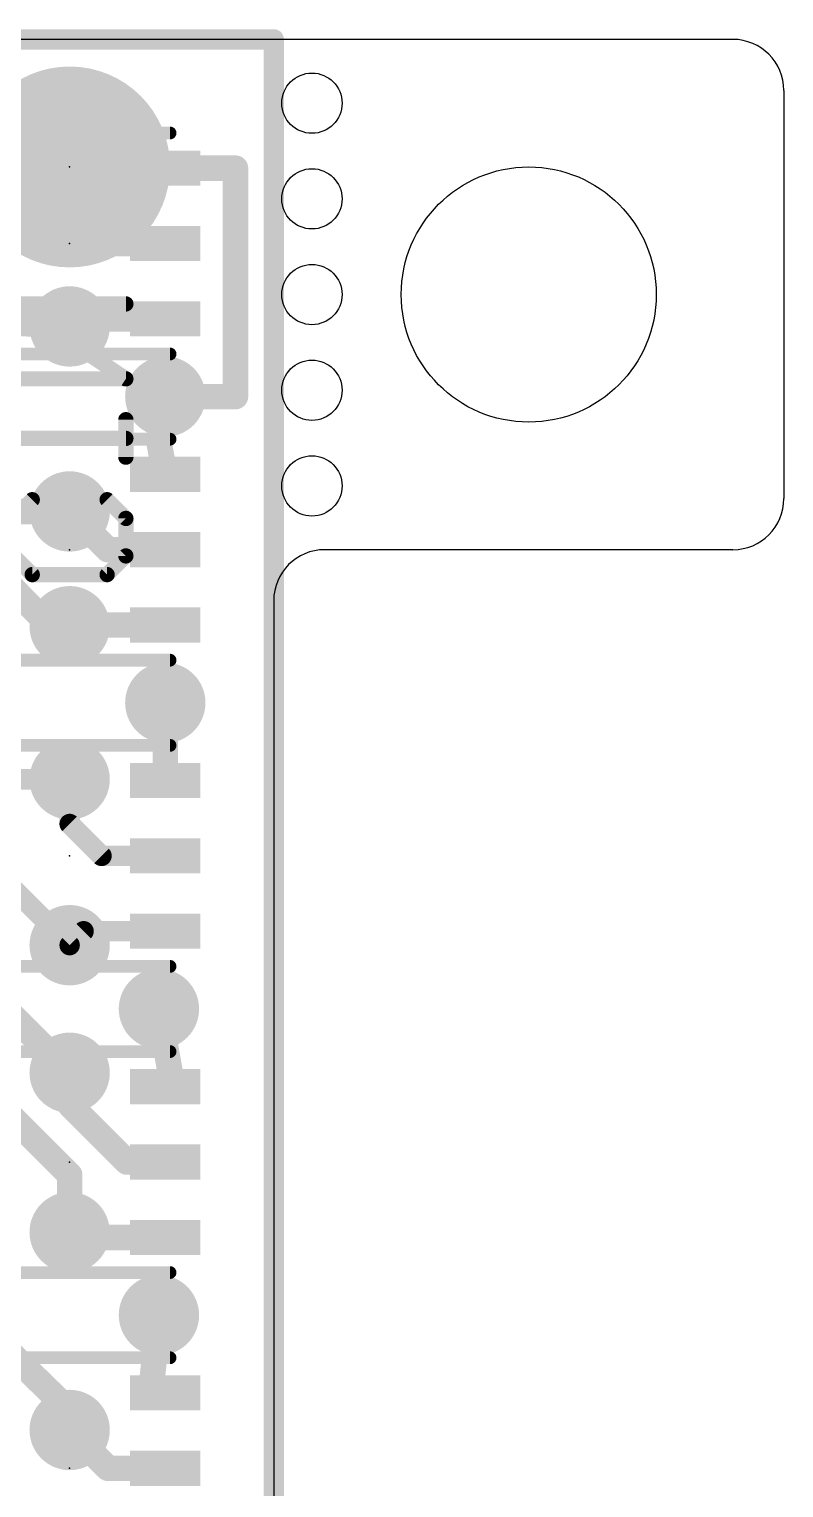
# Model space of a CAD drawing. Extents: x -5.1 to 30.5, y -0.1 to 25.5.
# Drawn here: x 22.96 to 30.48, y 10.98 to 25.5 of the extents above; entities that cross this region are included whole.
import ezdxf

# ---------------------------------------------------------------- set-up
doc = ezdxf.new("R2010")
doc.units = 0
for name, color, linetype in [('1', 12, 'CONTINUOUS'), ('16', 132, 'CONTINUOUS'), ('18', 110, 'CONTINUOUS'), ('20', 53, 'CONTINUOUS'), ('21', 40, 'CONTINUOUS'), ('22', 6, 'CONTINUOUS'), ('23', 53, 'CONTINUOUS'), ('24', 53, 'CONTINUOUS')]:
    doc.layers.add(name, color=color, linetype=linetype)

# ---------------------------------------------------------------- blocks, each defined once
blk = doc.blocks.new('PIE')
at = {"const_width": 0.5}
blk.add_lwpolyline([(0, -0.25, 1), (0, 0.25, 1), (0, -0.25)], format="xyb", dxfattribs=at)
blk = doc.blocks.new('RECT')
blk.add_solid([(-0.5, -0.5), (0.5, -0.5), (-0.5, 0.5), (0.5, 0.5)])
blk = doc.blocks.new('ROUNDV')
at = {"const_width": 0.5}
blk.add_lwpolyline([(0, -0.25, 1), (0, 0.25, 1), (0, -0.25)], format="xyb", dxfattribs=at)

msp = doc.modelspace()

# ---------------------------------------------------------------- linework, layer by layer
at = {"layer": '1'}
for points, const_width in [([(25.4, 25.4), (0, 25.4)], 0.2032), ([(25.4, 0), (25.4, 25.4)], 0.2032), ([(24.318, 24.118), (25.019, 24.118)], 0.254), ([(25.019, 24.118), (25.019, 21.844)], 0.254), ([(23.6855, 23.368), (23.368, 23.6855)], 0.254), ([(24.318, 23.368), (23.6855, 23.368)], 0.254), ([(23.368, 22.5425), (23.3165, 22.618)], 0.254), ([(23.3165, 22.618), (24.318, 22.618)], 0.254), ([(24.257, 21.39), (24.3205, 21.844)], 0.254), ([(25.019, 21.844), (24.3205, 21.844)], 0.254), ([(24.318, 21.07), (24.257, 21.39)], 0.254), ([(23.368, 20.701), (23.749, 20.32)], 0.254), ([(23.749, 20.32), (24.318, 20.32)], 0.254), ([(23.368, 19.558), (23.253, 19.57)], 0.254), ([(23.253, 19.57), (24.318, 19.57)], 0.254), ([(24.3205, 18.0245), (24.3205, 18.796)], 0.254), ([(24.318, 18.022), (24.3205, 18.0245)], 0.254), ([(23.368, 17.5895), (23.368, 18.034)], 0.2032), ([(23.6855, 17.272), (23.368, 17.5895)], 0.2032), ([(24.318, 17.272), (23.6855, 17.272)], 0.2032), ([(23.507, 16.522), (23.368, 16.383)], 0.2032), ([(24.318, 16.522), (23.507, 16.522)], 0.2032), ([(24.257, 15.748), (24.372, 15.101)], 0.254), ([(23.368, 14.7955), (23.368, 15.113)], 0.254), ([(24.372, 15.101), (24.318, 14.974)], 0.254), ([(23.9395, 14.224), (23.368, 14.7955)], 0.254), ([(24.318, 14.224), (23.9395, 14.224)], 0.254), ([(23.368, 13.5255), (23.4195, 13.474)], 0.254), ([(23.4195, 13.474), (24.318, 13.474)], 0.254), ([(24.257, 12.7), (24.1815, 11.9895)], 0.254), ([(24.1815, 11.9895), (24.318, 11.926)], 0.254), ([(23.368, 11.557), (23.749, 11.176)], 0.254), ([(23.749, 11.176), (24.318, 11.176)], 0.254)]:
    msp.add_lwpolyline(points, dxfattribs=dict(at, const_width=const_width))
for points, const_width in [([(25.4508, 25.4, 1), (25.3492, 25.4)], 0.1016), ([(25.4, 25.3492, 1), (25.4, 25.4508)], 0.1016), ([(24.318, 24.1815, 1), (24.318, 24.0545)], 0.127), ([(25.0825, 24.118, 1), (24.9555, 24.118)], 0.127), ([(25.019, 24.0545, 1), (25.019, 24.1815)], 0.127), ([(23.4129, 23.7304, 1), (23.3231, 23.6406)], 0.127), ([(23.6855, 23.4315, 1), (23.6855, 23.3045)], 0.127), ([(23.6406, 23.3231, 1), (23.7304, 23.4129)], 0.127), ([(24.318, 23.3045, 1), (24.318, 23.4315)], 0.127), ([(23.369, 22.6538, 1), (23.264, 22.5822)], 0.127), ([(23.3165, 22.6815, 1), (23.3165, 22.5545)], 0.127), ([(24.318, 22.5545, 1), (24.318, 22.6815)], 0.127), ([(23.3155, 22.5067, 1), (23.4205, 22.5783)], 0.127), ([(24.3205, 21.9075, 1), (24.3205, 21.7805)], 0.127), ([(24.3834, 21.8352, 1), (24.2576, 21.8528)], 0.127), ([(25.019, 21.7805, 1), (25.019, 21.9075)], 0.127), ([(24.9555, 21.844, 1), (25.0825, 21.844)], 0.127), ([(24.3194, 21.4019, 1), (24.1946, 21.3781)], 0.127), ([(24.1941, 21.3988, 1), (24.3199, 21.3812)], 0.127), ([(24.2556, 21.0581, 1), (24.3804, 21.0819)], 0.127), ([(23.4129, 20.7459, 1), (23.3231, 20.6561)], 0.127), ([(23.749, 20.3835, 1), (23.749, 20.2565)], 0.127), ([(23.7041, 20.2751, 1), (23.7939, 20.3649)], 0.127), ([(24.318, 20.2565, 1), (24.318, 20.3835)], 0.127), ([(23.2596, 19.6332, 1), (23.2464, 19.5068)], 0.127), ([(23.253, 19.6335, 1), (23.253, 19.5065)], 0.127), ([(23.3614, 19.4948, 1), (23.3746, 19.6212)], 0.127), ([(24.318, 19.5065, 1), (24.318, 19.6335)], 0.127), ([(24.384, 18.796, 1), (24.257, 18.796)], 0.127), ([(24.3654, 17.9796, 1), (24.2756, 18.0694)], 0.127), ([(23.4188, 18.034, 1), (23.3172, 18.034)], 0.1016), ([(24.2731, 18.0669, 1), (24.3629, 17.9771)], 0.127), ([(24.257, 18.0245, 1), (24.384, 18.0245)], 0.127), ([(23.4039, 17.6254, 1), (23.3321, 17.5536)], 0.1016), ([(23.3172, 17.5895, 1), (23.4188, 17.5895)], 0.1016), ([(23.6855, 17.3228, 1), (23.6855, 17.2212)], 0.1016), ([(23.6496, 17.2361, 1), (23.7214, 17.3079)], 0.1016), ([(24.318, 17.2212, 1), (24.318, 17.3228)], 0.1016), ([(23.507, 16.5728, 1), (23.507, 16.4712)], 0.1016), ([(23.5429, 16.4861, 1), (23.4711, 16.5579)], 0.1016), ([(24.318, 16.4712, 1), (24.318, 16.5728)], 0.1016), ([(23.3321, 16.4189, 1), (23.4039, 16.3471)], 0.1016), ([(24.3195, 15.7591, 1), (24.1945, 15.7369)], 0.127), ([(23.4315, 15.113, 1), (23.3045, 15.113)], 0.127), ([(24.3095, 15.0899, 1), (24.4345, 15.1121)], 0.127), ([(24.4304, 15.0762, 1), (24.3136, 15.1258)], 0.127), ([(24.2596, 14.9988, 1), (24.3764, 14.9492)], 0.127), ([(23.4129, 14.8404, 1), (23.3231, 14.7506)], 0.127), ([(23.3045, 14.7955, 1), (23.4315, 14.7955)], 0.127), ([(23.9395, 14.2875, 1), (23.9395, 14.1605)], 0.127), ([(23.8946, 14.1791, 1), (23.9844, 14.2689)], 0.127), ([(24.318, 14.1605, 1), (24.318, 14.2875)], 0.127), ([(23.4129, 13.5704, 1), (23.3231, 13.4806)], 0.127), ([(23.4195, 13.5375, 1), (23.4195, 13.4105)], 0.127), ([(23.3746, 13.4291, 1), (23.4644, 13.5189)], 0.127), ([(24.318, 13.4105, 1), (24.318, 13.5375)], 0.127), ([(24.3201, 12.6933, 1), (24.1939, 12.7067)], 0.127), ([(24.2083, 12.0471, 1), (24.1547, 11.9319)], 0.127), ([(24.1184, 11.9962, 1), (24.2446, 11.9828)], 0.127), ([(24.2912, 11.8684, 1), (24.3448, 11.9836)], 0.127), ([(23.4129, 11.6019, 1), (23.3231, 11.5121)], 0.127), ([(23.749, 11.2395, 1), (23.749, 11.1125)], 0.127), ([(23.7041, 11.1311, 1), (23.7939, 11.2209)], 0.127), ([(24.318, 11.1125, 1), (24.318, 11.2395)], 0.127)]:
    msp.add_lwpolyline(points, format="xyb", dxfattribs=dict(at, const_width=const_width))
at = {"layer": '16'}
for points, const_width in [([(0, 25.4), (25.4, 25.4)], 0.2032), ([(25.4, 25.4), (25.4, 0)], 0.2032), ([(23.368, 24.13), (23.368, 23.6855)], 0.254), ([(22.352, 22.606), (23.368, 22.5425)], 0.254), ([(21.59, 21.1455), (23.1775, 19.558)], 0.254), ([(22.7965, 20.701), (23.368, 20.701)], 0.254), ([(23.1775, 19.558), (23.114, 19.558)], 0.254), ([(23.1775, 19.558), (23.368, 19.558)], 0.254), ([(23.368, 18.034), (22.86, 18.034)], 0.2032), ([(23.368, 16.383), (22.5425, 17.2085)], 0.2032), ([(23.368, 15.113), (21.7805, 16.7005)], 0.254), ([(21.3995, 16.0655), (23.368, 14.097)], 0.254), ([(23.368, 14.097), (23.368, 13.5255)], 0.254), ([(22.3901, 12.7), (23.368, 11.7475)], 0.254), ([(23.368, 11.7475), (23.368, 11.557)], 0.254)]:
    msp.add_lwpolyline(points, dxfattribs=dict(at, const_width=const_width))
for points, const_width in [([(25.4508, 25.4, 1), (25.3492, 25.4)], 0.1016), ([(25.4, 25.3492, 1), (25.4, 25.4508)], 0.1016), ([(23.4315, 24.13, 1), (23.3045, 24.13)], 0.127), ([(23.3045, 23.6855, 1), (23.4315, 23.6855)], 0.127), ([(23.364, 22.4791, 1), (23.372, 22.6059)], 0.127), ([(23.368, 20.6375, 1), (23.368, 20.7645)], 0.127), ([(23.114, 19.6215, 1), (23.114, 19.4945)], 0.127), ([(23.1775, 19.6215, 1), (23.1775, 19.4945)], 0.127), ([(23.1326, 19.5131, 1), (23.2224, 19.6029)], 0.127), ([(23.1775, 19.4945, 1), (23.1775, 19.6215)], 0.127), ([(23.368, 19.4945, 1), (23.368, 19.6215)], 0.127), ([(23.368, 17.9832, 1), (23.368, 18.0848)], 0.1016), ([(23.3321, 16.3471, 1), (23.4039, 16.4189)], 0.1016), ([(23.3231, 15.0681, 1), (23.4129, 15.1579)], 0.127), ([(23.4315, 14.097, 1), (23.3045, 14.097)], 0.127), ([(23.3231, 14.0521, 1), (23.4129, 14.1419)], 0.127), ([(23.3045, 13.5255, 1), (23.4315, 13.5255)], 0.127), ([(23.4315, 11.7475, 1), (23.3045, 11.7475)], 0.127), ([(23.3237, 11.702, 1), (23.4123, 11.793)], 0.127), ([(23.3045, 11.557, 1), (23.4315, 11.557)], 0.127)]:
    msp.add_lwpolyline(points, format="xyb", dxfattribs=dict(at, const_width=const_width))
at = {"layer": '20'}
for p, q in [((29.972, 25.4), (-4.572, 25.4)), ((30.48, 24.892), (30.48, 20.828)), ((29.972, 20.32), (25.908, 20.32)), ((25.4, 19.812), (25.4, 5.588))]:
    msp.add_line(p, q, dxfattribs=at)
for centre, radius in [((25.781, 24.765), 0.3), ((25.781, 23.8125), 0.3), ((27.94, 22.86), 1.27), ((25.781, 22.86), 0.3), ((25.781, 21.9075), 0.3), ((25.781, 20.955), 0.3)]:
    msp.add_circle(centre, radius, dxfattribs=at)
for centre, start, end in [((29.972, 24.892), 0, 90), ((29.972, 20.828), 270, 0), ((25.908, 19.812), 90, 180)]:
    msp.add_arc(centre, 0.508, start, end, dxfattribs=at)
at = {"layer": '21', "const_width": 0.127}
for points in [[(24.368, 24.468), (22.368, 24.468)], [(24.368, 22.268), (22.368, 22.268)], [(24.368, 21.42), (22.368, 21.42)], [(24.368, 19.22), (22.368, 19.22)], [(24.368, 18.372), (22.368, 18.372)], [(24.368, 16.172), (22.368, 16.172)], [(24.368, 15.324), (22.368, 15.324)], [(24.368, 13.124), (22.368, 13.124)], [(24.368, 12.276), (22.368, 12.276)]]:
    msp.add_lwpolyline(points, dxfattribs=at)
at = {"layer": '21', "const_width": 0.0635}
for points in [[(24.368, 24.4363, 1), (24.368, 24.4997)], [(24.368, 22.2363, 1), (24.368, 22.2997)], [(24.368, 21.3883, 1), (24.368, 21.4518)], [(24.368, 19.1883, 1), (24.368, 19.2518)], [(24.368, 18.3403, 1), (24.368, 18.4037)], [(24.368, 16.1403, 1), (24.368, 16.2037)], [(24.368, 15.2923, 1), (24.368, 15.3558)], [(24.368, 13.0922, 1), (24.368, 13.1558)], [(24.368, 12.2442, 1), (24.368, 12.3078)]]:
    msp.add_lwpolyline(points, format="xyb", dxfattribs=at)
at = {"layer": '22', "const_width": 0.1524}
for points in [[(23.9278, 22.0208), (22.8092, 22.7665)], [(22.8092, 22.7665), (23.9278, 22.7665)], [(22.8092, 22.0208), (23.9278, 22.0208)], [(23.9278, 21.2412), (23.9278, 21.6141)], [(22.8092, 21.4276), (23.9278, 21.4276)], [(22.8092, 20.6311), (22.9956, 20.8175)], [(23.7413, 20.8175), (23.9278, 20.6311)], [(23.9278, 20.6311), (23.9278, 20.2582)], [(22.9956, 20.0718), (22.8092, 20.2582)], [(23.9278, 20.2582), (23.7413, 20.0718)], [(23.7413, 20.0718), (22.9956, 20.0718)]]:
    msp.add_lwpolyline(points, dxfattribs=at)
at = {"layer": '22', "const_width": 0.0762}
for points in [[(23.9278, 22.7284, 1), (23.9278, 22.8046)], [(23.9066, 21.9891, 1), (23.9489, 22.0525)], [(23.9278, 21.9827, 1), (23.9278, 22.0589)], [(23.9659, 21.6141, 1), (23.8897, 21.6141)], [(23.9278, 21.3895, 1), (23.9278, 21.4657)], [(23.8897, 21.2412, 1), (23.9659, 21.2412)], [(23.0226, 20.7906, 1), (22.9687, 20.8444)], [(23.7683, 20.8444, 1), (23.7144, 20.7906)], [(23.9659, 20.6311, 1), (23.8897, 20.6311)], [(23.9008, 20.6041, 1), (23.9547, 20.658)], [(23.9547, 20.2313, 1), (23.9008, 20.2852)], [(23.8897, 20.2582, 1), (23.9659, 20.2582)], [(22.9956, 20.1099, 1), (22.9956, 20.0337)], [(22.9687, 20.0449, 1), (23.0226, 20.0987)], [(23.7144, 20.0987, 1), (23.7683, 20.0449)], [(23.7413, 20.0337, 1), (23.7413, 20.1099)]]:
    msp.add_lwpolyline(points, format="xyb", dxfattribs=at)
at = {"layer": '23'}
for p in [(23.368, 23.368), (23.368, 20.32), (23.368, 17.272), (23.368, 14.224), (23.368, 11.176)]:
    msp.add_point(p, dxfattribs=at)
at = {"layer": '24'}
msp.add_point((23.368, 24.13), dxfattribs=at)

# ---------------------------------------------------------------- block references
at = {"layer": '1', "xscale": 0.7, "yscale": 0.35, "rotation": 180}
for p in [(24.318, 24.118), (24.318, 23.368), (24.318, 22.618), (24.318, 21.07), (24.318, 20.32), (24.318, 19.57), (24.318, 18.022), (24.318, 17.272), (24.318, 16.522), (24.318, 14.974), (24.318, 14.224), (24.318, 13.474), (24.318, 11.926), (24.318, 11.176)]:
    msp.add_blockref('RECT', p, dxfattribs=at)
at = {"layer": '16', "xscale": 2, "yscale": 2}
msp.add_blockref('PIE', (23.368, 24.13), dxfattribs=at)
at = {"layer": '18', "xscale": 0.8001, "yscale": 0.8001}
for p in [(23.368, 23.6855), (23.368, 23.6855), (23.368, 22.5425), (23.368, 22.5425), (24.3205, 21.844), (24.3205, 21.844), (23.368, 20.701), (23.368, 20.701), (23.368, 19.558), (23.368, 19.558), (24.3205, 18.796), (24.3205, 18.796), (23.368, 18.034), (23.368, 18.034), (23.368, 16.383), (23.368, 16.383), (24.257, 15.748), (24.257, 15.748), (23.368, 15.113), (23.368, 15.113), (23.368, 13.5255), (23.368, 13.5255), (24.257, 12.7), (24.257, 12.7), (23.368, 11.557), (23.368, 11.557)]:
    msp.add_blockref('ROUNDV', p, dxfattribs=at)

doc.saveas('drawing.dxf')
